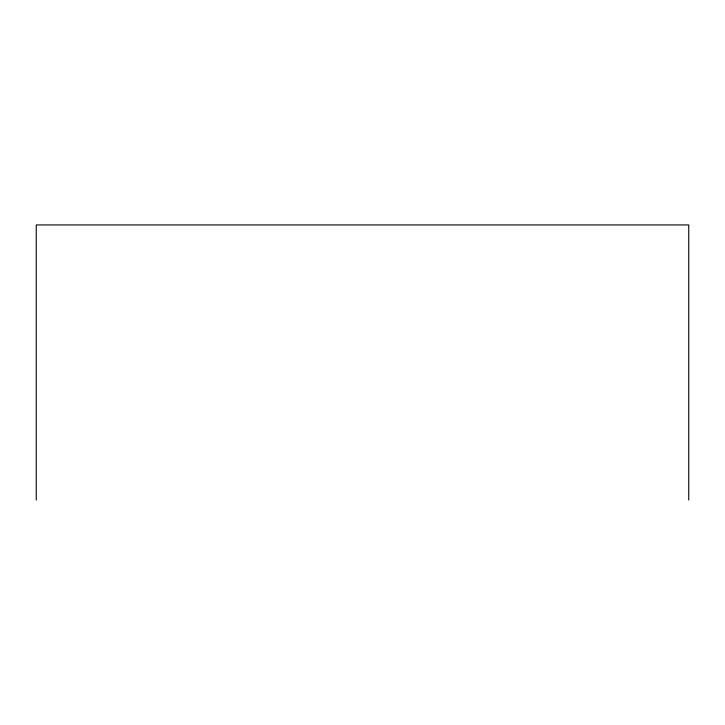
<?xml version="1.0" encoding="UTF-8"?>
<svg xmlns="http://www.w3.org/2000/svg" width="725" height="725" viewBox="0 0 725 725"><rect width="100%" height="100%" fill="white"/><g stroke="black" fill="none" stroke-linecap="round" stroke-linejoin="round"><path stroke-width="1.09" d="M688.75 500.06L688.75 224.94L36.25 224.94L36.25 500.06"/></g></svg>
